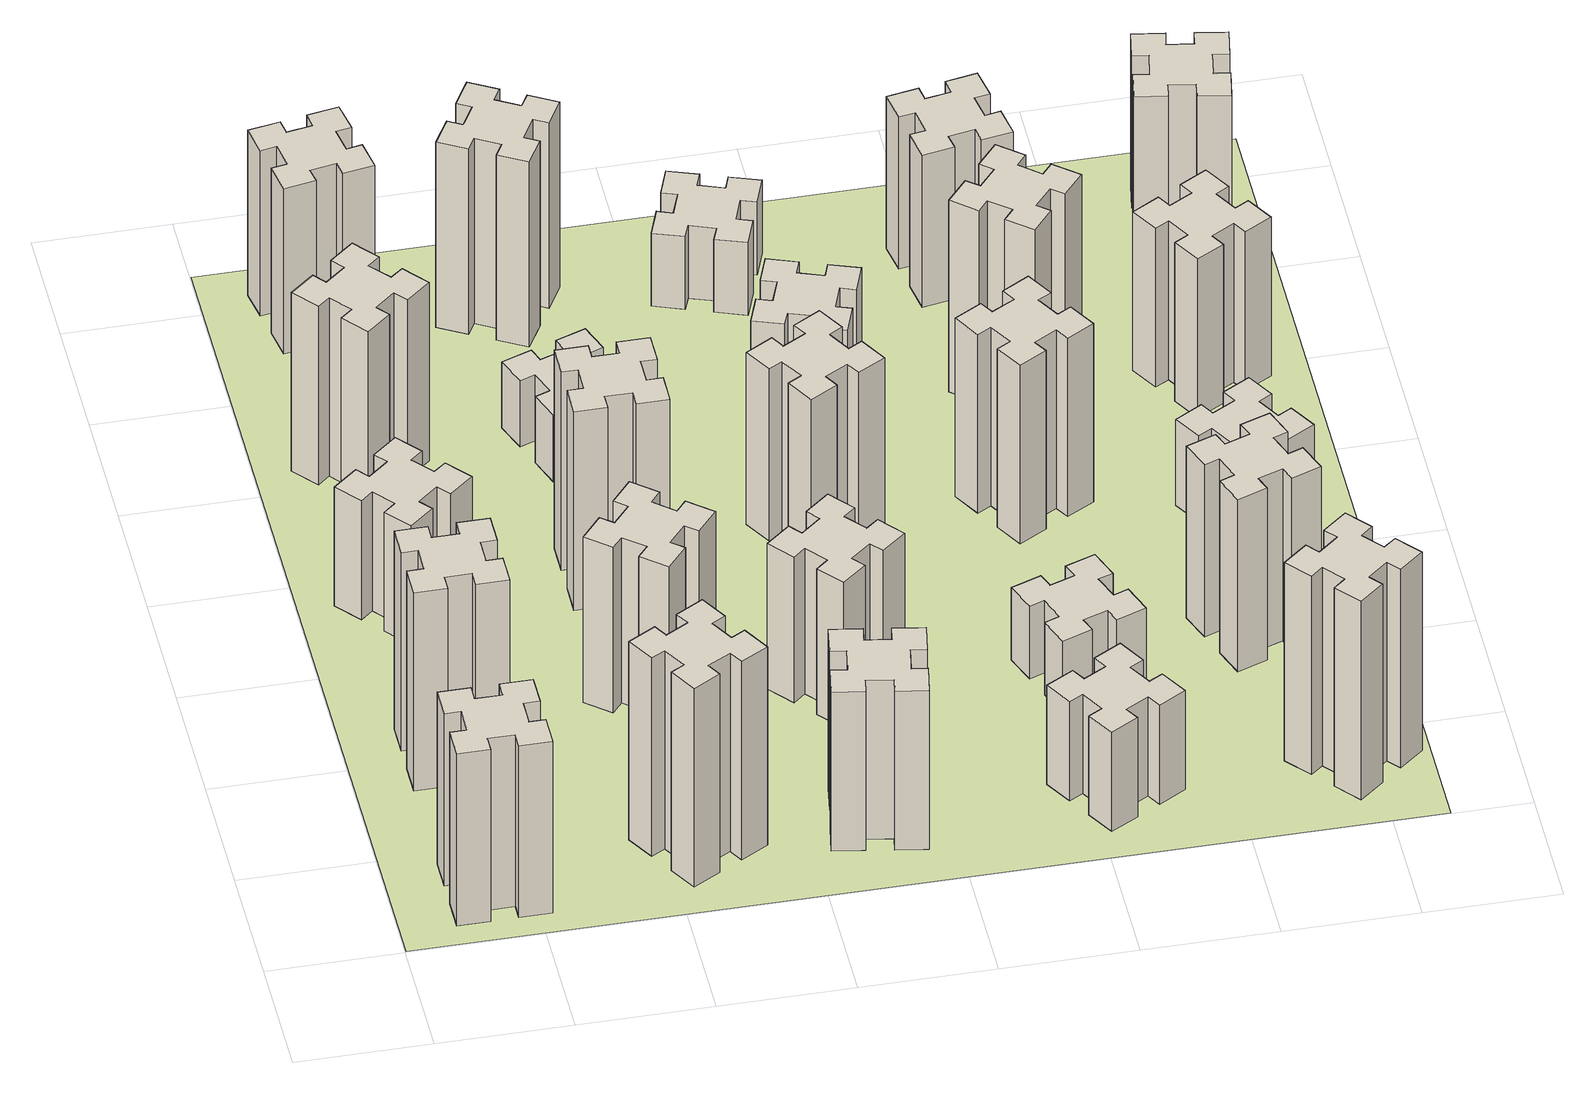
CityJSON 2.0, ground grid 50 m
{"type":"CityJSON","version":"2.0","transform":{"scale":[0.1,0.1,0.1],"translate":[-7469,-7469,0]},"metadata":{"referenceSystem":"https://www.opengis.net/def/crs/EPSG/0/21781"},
"CityObjects":{
"building1":{"type":"Building","attributes":{"class":"1000","function":"1000","usage":"1000","yearOfConstruction":2016,"roofType":"1000","measuredHeight":78,"storeysAboveGround":30,"storeysBelowGround":0},"geometry":[{"type":"Solid","lod":"1","boundaries":[[[[0,1,2,3,4,5,6,7,8,9,10,11,12,13,14,15,16,17,18,19]],[[17,16,20,21]],[[16,15,22,20]],[[15,14,23,22]],[[14,13,24,23]],[[13,12,25,24]],[[12,11,26,25]],[[11,10,27,26]],[[10,9,28,27]],[[9,8,29,28]],[[8,7,30,29]],[[7,6,31,30]],[[6,5,32,31]],[[5,4,33,32]],[[4,3,34,33]],[[3,2,35,34]],[[2,1,36,35]],[[1,0,37,36]],[[0,19,38,37]],[[19,18,39,38]],[[18,17,21,39]],[[24,25,26,27,28,29,30,31,32,33,34,35,36,37,38,39,21,20,22,23]]]]}]},
"building2":{"type":"Building","attributes":{"class":"1000","function":"1000","usage":"1000","yearOfConstruction":2016,"roofType":"1000","measuredHeight":90,"storeysAboveGround":30,"storeysBelowGround":0},"geometry":[{"type":"Solid","lod":"1","boundaries":[[[[40,41,42,43,44,45,46,47,48,49,50,51,52,53,54,55,56,57,58,59]],[[57,56,60,61]],[[56,55,62,60]],[[55,54,63,62]],[[54,53,64,63]],[[53,52,65,64]],[[52,51,66,65]],[[51,50,67,66]],[[50,49,68,67]],[[49,48,69,68]],[[48,47,70,69]],[[47,46,71,70]],[[46,45,72,71]],[[45,44,73,72]],[[44,43,74,73]],[[43,42,75,74]],[[42,41,76,75]],[[41,40,77,76]],[[40,59,78,77]],[[59,58,79,78]],[[58,57,61,79]],[[64,65,66,67,68,69,70,71,72,73,74,75,76,77,78,79,61,60,62,63]]]]}]},
"building3":{"type":"Building","attributes":{"class":"1000","function":"1000","usage":"1000","yearOfConstruction":2016,"roofType":"1000","measuredHeight":54,"storeysAboveGround":30,"storeysBelowGround":0},"geometry":[{"type":"Solid","lod":"1","boundaries":[[[[80,81,82,83,84,85,86,87,88,89,90,91,92,93,94,95,96,97,98,99]],[[97,96,100,101]],[[96,95,102,100]],[[95,94,103,102]],[[94,93,104,103]],[[93,92,105,104]],[[92,91,106,105]],[[91,90,107,106]],[[90,89,108,107]],[[89,88,109,108]],[[88,87,110,109]],[[87,86,111,110]],[[86,85,112,111]],[[85,84,113,112]],[[84,83,114,113]],[[83,82,115,114]],[[82,81,116,115]],[[81,80,117,116]],[[80,99,118,117]],[[99,98,119,118]],[[98,97,101,119]],[[104,105,106,107,108,109,110,111,112,113,114,115,116,117,118,119,101,100,102,103]]]]}]},
"building4":{"type":"Building","attributes":{"class":"1000","function":"1000","usage":"1000","yearOfConstruction":2016,"roofType":"1000","measuredHeight":81,"storeysAboveGround":30,"storeysBelowGround":0},"geometry":[{"type":"Solid","lod":"1","boundaries":[[[[120,121,122,123,124,125,126,127,128,129,130,131,132,133,134,135,136,137,138,139]],[[137,136,140,141]],[[136,135,142,140]],[[135,134,143,142]],[[134,133,144,143]],[[133,132,145,144]],[[132,131,146,145]],[[131,130,147,146]],[[130,129,148,147]],[[129,128,149,148]],[[128,127,150,149]],[[127,126,151,150]],[[126,125,152,151]],[[125,124,153,152]],[[124,123,154,153]],[[123,122,155,154]],[[122,121,156,155]],[[121,120,157,156]],[[120,139,158,157]],[[139,138,159,158]],[[138,137,141,159]],[[144,145,146,147,148,149,150,151,152,153,154,155,156,157,158,159,141,140,142,143]]]]}]},
"building5":{"type":"Building","attributes":{"class":"1000","function":"1000","usage":"1000","yearOfConstruction":2016,"roofType":"1000","measuredHeight":90,"storeysAboveGround":30,"storeysBelowGround":0},"geometry":[{"type":"Solid","lod":"1","boundaries":[[[[160,161,162,163,164,165,166,167,168,169,170,171,172,173,174,175,176,177,178,179]],[[177,176,180,181]],[[176,175,182,180]],[[175,174,183,182]],[[174,173,184,183]],[[173,172,185,184]],[[172,171,186,185]],[[171,170,187,186]],[[170,169,188,187]],[[169,168,189,188]],[[168,167,190,189]],[[167,166,191,190]],[[166,165,192,191]],[[165,164,193,192]],[[164,163,194,193]],[[163,162,195,194]],[[162,161,196,195]],[[161,160,197,196]],[[160,179,198,197]],[[179,178,199,198]],[[178,177,181,199]],[[184,185,186,187,188,189,190,191,192,193,194,195,196,197,198,199,181,180,182,183]]]]}]},
"building6":{"type":"Building","attributes":{"class":"1000","function":"1000","usage":"1000","yearOfConstruction":2016,"roofType":"1000","measuredHeight":75,"storeysAboveGround":30,"storeysBelowGround":0},"geometry":[{"type":"Solid","lod":"1","boundaries":[[[[200,201,202,203,204,205,206,207,208,209,210,211,212,213,214,215,216,217,218,219]],[[217,216,220,221]],[[216,215,222,220]],[[215,214,223,222]],[[214,213,224,223]],[[213,212,225,224]],[[212,211,226,225]],[[211,210,227,226]],[[210,209,228,227]],[[209,208,229,228]],[[208,207,230,229]],[[207,206,231,230]],[[206,205,232,231]],[[205,204,233,232]],[[204,203,234,233]],[[203,202,235,234]],[[202,201,236,235]],[[201,200,237,236]],[[200,219,238,237]],[[219,218,239,238]],[[218,217,221,239]],[[224,225,226,227,228,229,230,231,232,233,234,235,236,237,238,239,221,220,222,223]]]]}]},
"building7":{"type":"Building","attributes":{"class":"1000","function":"1000","usage":"1000","yearOfConstruction":2016,"roofType":"1000","measuredHeight":75,"storeysAboveGround":30,"storeysBelowGround":0},"geometry":[{"type":"Solid","lod":"1","boundaries":[[[[240,241,242,243,244,245,246,247,248,249,250,251,252,253,254,255,256,257,258,259]],[[257,256,260,261]],[[256,255,262,260]],[[255,254,263,262]],[[254,253,264,263]],[[253,252,265,264]],[[252,251,266,265]],[[251,250,267,266]],[[250,249,268,267]],[[249,248,269,268]],[[248,247,270,269]],[[247,246,271,270]],[[246,245,272,271]],[[245,244,273,272]],[[244,243,274,273]],[[243,242,275,274]],[[242,241,276,275]],[[241,240,277,276]],[[240,259,278,277]],[[259,258,279,278]],[[258,257,261,279]],[[264,265,266,267,268,269,270,271,272,273,274,275,276,277,278,279,261,260,262,263]]]]}]},
"building8":{"type":"Building","attributes":{"class":"1000","function":"1000","usage":"1000","yearOfConstruction":2016,"roofType":"1000","measuredHeight":90,"storeysAboveGround":30,"storeysBelowGround":0},"geometry":[{"type":"Solid","lod":"1","boundaries":[[[[280,281,282,283,284,285,286,287,288,289,290,291,292,293,294,295,296,297,298,299]],[[297,296,300,301]],[[296,295,302,300]],[[295,294,303,302]],[[294,293,304,303]],[[293,292,305,304]],[[292,291,306,305]],[[291,290,307,306]],[[290,289,308,307]],[[289,288,309,308]],[[288,287,310,309]],[[287,286,311,310]],[[286,285,312,311]],[[285,284,313,312]],[[284,283,314,313]],[[283,282,315,314]],[[282,281,316,315]],[[281,280,317,316]],[[280,299,318,317]],[[299,298,319,318]],[[298,297,301,319]],[[304,305,306,307,308,309,310,311,312,313,314,315,316,317,318,319,301,300,302,303]]]]}]},
"building9":{"type":"Building","attributes":{"class":"1000","function":"1000","usage":"1000","yearOfConstruction":2016,"roofType":"1000","measuredHeight":72,"storeysAboveGround":30,"storeysBelowGround":0},"geometry":[{"type":"Solid","lod":"1","boundaries":[[[[320,321,322,323,324,325,326,327,328,329,330,331,332,333,334,335,336,337,338,339]],[[337,336,340,341]],[[336,335,342,340]],[[335,334,343,342]],[[334,333,344,343]],[[333,332,345,344]],[[332,331,346,345]],[[331,330,347,346]],[[330,329,348,347]],[[329,328,349,348]],[[328,327,350,349]],[[327,326,351,350]],[[326,325,352,351]],[[325,324,353,352]],[[324,323,354,353]],[[323,322,355,354]],[[322,321,356,355]],[[321,320,357,356]],[[320,339,358,357]],[[339,338,359,358]],[[338,337,341,359]],[[344,345,346,347,348,349,350,351,352,353,354,355,356,357,358,359,341,340,342,343]]]]}]},
"building10":{"type":"Building","attributes":{"class":"1000","function":"1000","usage":"1000","yearOfConstruction":2016,"roofType":"1000","measuredHeight":30,"storeysAboveGround":30,"storeysBelowGround":0},"geometry":[{"type":"Solid","lod":"1","boundaries":[[[[360,361,362,363,364,365,366,367,368,369,370,371,372,373,374,375,376,377,378,379]],[[377,376,380,381]],[[376,375,382,380]],[[375,374,383,382]],[[374,373,384,383]],[[373,372,385,384]],[[372,371,386,385]],[[371,370,387,386]],[[370,369,388,387]],[[369,368,389,388]],[[368,367,390,389]],[[367,366,391,390]],[[366,365,392,391]],[[365,364,393,392]],[[364,363,394,393]],[[363,362,395,394]],[[362,361,396,395]],[[361,360,397,396]],[[360,379,398,397]],[[379,378,399,398]],[[378,377,381,399]],[[384,385,386,387,388,389,390,391,392,393,394,395,396,397,398,399,381,380,382,383]]]]}]},
"building11":{"type":"Building","attributes":{"class":"1000","function":"1000","usage":"1000","yearOfConstruction":2016,"roofType":"1000","measuredHeight":84,"storeysAboveGround":30,"storeysBelowGround":0},"geometry":[{"type":"Solid","lod":"1","boundaries":[[[[400,401,402,403,404,405,406,407,408,409,410,411,412,413,414,415,416,417,418,419]],[[417,416,420,421]],[[416,415,422,420]],[[415,414,423,422]],[[414,413,424,423]],[[413,412,425,424]],[[412,411,426,425]],[[411,410,427,426]],[[410,409,428,427]],[[409,408,429,428]],[[408,407,430,429]],[[407,406,431,430]],[[406,405,432,431]],[[405,404,433,432]],[[404,403,434,433]],[[403,402,435,434]],[[402,401,436,435]],[[401,400,437,436]],[[400,419,438,437]],[[419,418,439,438]],[[418,417,421,439]],[[424,425,426,427,428,429,430,431,432,433,434,435,436,437,438,439,421,420,422,423]]]]}]},
"building12":{"type":"Building","attributes":{"class":"1000","function":"1000","usage":"1000","yearOfConstruction":2016,"roofType":"1000","measuredHeight":66,"storeysAboveGround":30,"storeysBelowGround":0},"geometry":[{"type":"Solid","lod":"1","boundaries":[[[[440,441,442,443,444,445,446,447,448,449,450,451,452,453,454,455,456,457,458,459]],[[457,456,460,461]],[[456,455,462,460]],[[455,454,463,462]],[[454,453,464,463]],[[453,452,465,464]],[[452,451,466,465]],[[451,450,467,466]],[[450,449,468,467]],[[449,448,469,468]],[[448,447,470,469]],[[447,446,471,470]],[[446,445,472,471]],[[445,444,473,472]],[[444,443,474,473]],[[443,442,475,474]],[[442,441,476,475]],[[441,440,477,476]],[[440,459,478,477]],[[459,458,479,478]],[[458,457,461,479]],[[464,465,466,467,468,469,470,471,472,473,474,475,476,477,478,479,461,460,462,463]]]]}]},
"building13":{"type":"Building","attributes":{"class":"1000","function":"1000","usage":"1000","yearOfConstruction":2016,"roofType":"1000","measuredHeight":78,"storeysAboveGround":30,"storeysBelowGround":0},"geometry":[{"type":"Solid","lod":"1","boundaries":[[[[480,481,482,483,484,485,486,487,488,489,490,491,492,493,494,495,496,497,498,499]],[[497,496,500,501]],[[496,495,502,500]],[[495,494,503,502]],[[494,493,504,503]],[[493,492,505,504]],[[492,491,506,505]],[[491,490,507,506]],[[490,489,508,507]],[[489,488,509,508]],[[488,487,510,509]],[[487,486,511,510]],[[486,485,512,511]],[[485,484,513,512]],[[484,483,514,513]],[[483,482,515,514]],[[482,481,516,515]],[[481,480,517,516]],[[480,499,518,517]],[[499,498,519,518]],[[498,497,501,519]],[[504,505,506,507,508,509,510,511,512,513,514,515,516,517,518,519,501,500,502,503]]]]}]},
"building14":{"type":"Building","attributes":{"class":"1000","function":"1000","usage":"1000","yearOfConstruction":2016,"roofType":"1000","measuredHeight":45,"storeysAboveGround":30,"storeysBelowGround":0},"geometry":[{"type":"Solid","lod":"1","boundaries":[[[[520,521,522,523,524,525,526,527,528,529,530,531,532,533,534,535,536,537,538,539]],[[537,536,540,541]],[[536,535,542,540]],[[535,534,543,542]],[[534,533,544,543]],[[533,532,545,544]],[[532,531,546,545]],[[531,530,547,546]],[[530,529,548,547]],[[529,528,549,548]],[[528,527,550,549]],[[527,526,551,550]],[[526,525,552,551]],[[525,524,553,552]],[[524,523,554,553]],[[523,522,555,554]],[[522,521,556,555]],[[521,520,557,556]],[[520,539,558,557]],[[539,538,559,558]],[[538,537,541,559]],[[544,545,546,547,548,549,550,551,552,553,554,555,556,557,558,559,541,540,542,543]]]]}]},
"building15":{"type":"Building","attributes":{"class":"1000","function":"1000","usage":"1000","yearOfConstruction":2016,"roofType":"1000","measuredHeight":51,"storeysAboveGround":30,"storeysBelowGround":0},"geometry":[{"type":"Solid","lod":"1","boundaries":[[[[560,561,562,563,564,565,566,567,568,569,570,571,572,573,574,575,576,577,578,579]],[[577,576,580,581]],[[576,575,582,580]],[[575,574,583,582]],[[574,573,584,583]],[[573,572,585,584]],[[572,571,586,585]],[[571,570,587,586]],[[570,569,588,587]],[[569,568,589,588]],[[568,567,590,589]],[[567,566,591,590]],[[566,565,592,591]],[[565,564,593,592]],[[564,563,594,593]],[[563,562,595,594]],[[562,561,596,595]],[[561,560,597,596]],[[560,579,598,597]],[[579,578,599,598]],[[578,577,581,599]],[[584,585,586,587,588,589,590,591,592,593,594,595,596,597,598,599,581,580,582,583]]]]}]},
"building16":{"type":"Building","attributes":{"class":"1000","function":"1000","usage":"1000","yearOfConstruction":2016,"roofType":"1000","measuredHeight":33,"storeysAboveGround":30,"storeysBelowGround":0},"geometry":[{"type":"Solid","lod":"1","boundaries":[[[[600,601,602,603,604,605,606,607,608,609,610,611,612,613,614,615,616,617,618,619]],[[617,616,620,621]],[[616,615,622,620]],[[615,614,623,622]],[[614,613,624,623]],[[613,612,625,624]],[[612,611,626,625]],[[611,610,627,626]],[[610,609,628,627]],[[609,608,629,628]],[[608,607,630,629]],[[607,606,631,630]],[[606,605,632,631]],[[605,604,633,632]],[[604,603,634,633]],[[603,602,635,634]],[[602,601,636,635]],[[601,600,637,636]],[[600,619,638,637]],[[619,618,639,638]],[[618,617,621,639]],[[624,625,626,627,628,629,630,631,632,633,634,635,636,637,638,639,621,620,622,623]]]]}]},
"building17":{"type":"Building","attributes":{"class":"1000","function":"1000","usage":"1000","yearOfConstruction":2016,"roofType":"1000","measuredHeight":33,"storeysAboveGround":30,"storeysBelowGround":0},"geometry":[{"type":"Solid","lod":"1","boundaries":[[[[640,641,642,643,644,645,646,647,648,649,650,651,652,653,654,655,656,657,658,659]],[[657,656,660,661]],[[656,655,662,660]],[[655,654,663,662]],[[654,653,664,663]],[[653,652,665,664]],[[652,651,666,665]],[[651,650,667,666]],[[650,649,668,667]],[[649,648,669,668]],[[648,647,670,669]],[[647,646,671,670]],[[646,645,672,671]],[[645,644,673,672]],[[644,643,674,673]],[[643,642,675,674]],[[642,641,676,675]],[[641,640,677,676]],[[640,659,678,677]],[[659,658,679,678]],[[658,657,661,679]],[[664,665,666,667,668,669,670,671,672,673,674,675,676,677,678,679,661,660,662,663]]]]}]},
"building18":{"type":"Building","attributes":{"class":"1000","function":"1000","usage":"1000","yearOfConstruction":2016,"roofType":"1000","measuredHeight":81,"storeysAboveGround":30,"storeysBelowGround":0},"geometry":[{"type":"Solid","lod":"1","boundaries":[[[[680,681,682,683,684,685,686,687,688,689,690,691,692,693,694,695,696,697,698,699]],[[697,696,700,701]],[[696,695,702,700]],[[695,694,703,702]],[[694,693,704,703]],[[693,692,705,704]],[[692,691,706,705]],[[691,690,707,706]],[[690,689,708,707]],[[689,688,709,708]],[[688,687,710,709]],[[687,686,711,710]],[[686,685,712,711]],[[685,684,713,712]],[[684,683,714,713]],[[683,682,715,714]],[[682,681,716,715]],[[681,680,717,716]],[[680,699,718,717]],[[699,698,719,718]],[[698,697,701,719]],[[704,705,706,707,708,709,710,711,712,713,714,715,716,717,718,719,701,700,702,703]]]]}]},
"building19":{"type":"Building","attributes":{"class":"1000","function":"1000","usage":"1000","yearOfConstruction":2016,"roofType":"1000","measuredHeight":87,"storeysAboveGround":30,"storeysBelowGround":0},"geometry":[{"type":"Solid","lod":"1","boundaries":[[[[720,721,722,723,724,725,726,727,728,729,730,731,732,733,734,735,736,737,738,739]],[[737,736,740,741]],[[736,735,742,740]],[[735,734,743,742]],[[734,733,744,743]],[[733,732,745,744]],[[732,731,746,745]],[[731,730,747,746]],[[730,729,748,747]],[[729,728,749,748]],[[728,727,750,749]],[[727,726,751,750]],[[726,725,752,751]],[[725,724,753,752]],[[724,723,754,753]],[[723,722,755,754]],[[722,721,756,755]],[[721,720,757,756]],[[720,739,758,757]],[[739,738,759,758]],[[738,737,741,759]],[[744,745,746,747,748,749,750,751,752,753,754,755,756,757,758,759,741,740,742,743]]]]}]},
"building20":{"type":"Building","attributes":{"class":"1000","function":"1000","usage":"1000","yearOfConstruction":2016,"roofType":"1000","measuredHeight":90,"storeysAboveGround":30,"storeysBelowGround":0},"geometry":[{"type":"Solid","lod":"1","boundaries":[[[[760,761,762,763,764,765,766,767,768,769,770,771,772,773,774,775,776,777,778,779]],[[777,776,780,781]],[[776,775,782,780]],[[775,774,783,782]],[[774,773,784,783]],[[773,772,785,784]],[[772,771,786,785]],[[771,770,787,786]],[[770,769,788,787]],[[769,768,789,788]],[[768,767,790,789]],[[767,766,791,790]],[[766,765,792,791]],[[765,764,793,792]],[[764,763,794,793]],[[763,762,795,794]],[[762,761,796,795]],[[761,760,797,796]],[[760,779,798,797]],[[779,778,799,798]],[[778,777,781,799]],[[784,785,786,787,788,789,790,791,792,793,794,795,796,797,798,799,781,780,782,783]]]]}]},
"building21":{"type":"Building","attributes":{"class":"1000","function":"1000","usage":"1000","yearOfConstruction":2016,"roofType":"1000","measuredHeight":69,"storeysAboveGround":30,"storeysBelowGround":0},"geometry":[{"type":"Solid","lod":"1","boundaries":[[[[800,801,802,803,804,805,806,807,808,809,810,811,812,813,814,815,816,817,818,819]],[[817,816,820,821]],[[816,815,822,820]],[[815,814,823,822]],[[814,813,824,823]],[[813,812,825,824]],[[812,811,826,825]],[[811,810,827,826]],[[810,809,828,827]],[[809,808,829,828]],[[808,807,830,829]],[[807,806,831,830]],[[806,805,832,831]],[[805,804,833,832]],[[804,803,834,833]],[[803,802,835,834]],[[802,801,836,835]],[[801,800,837,836]],[[800,819,838,837]],[[819,818,839,838]],[[818,817,821,839]],[[824,825,826,827,828,829,830,831,832,833,834,835,836,837,838,839,821,820,822,823]]]]}]},
"building22":{"type":"Building","attributes":{"class":"1000","function":"1000","usage":"1000","yearOfConstruction":2016,"roofType":"1000","measuredHeight":78,"storeysAboveGround":30,"storeysBelowGround":0},"geometry":[{"type":"Solid","lod":"1","boundaries":[[[[840,841,842,843,844,845,846,847,848,849,850,851,852,853,854,855,856,857,858,859]],[[857,856,860,861]],[[856,855,862,860]],[[855,854,863,862]],[[854,853,864,863]],[[853,852,865,864]],[[852,851,866,865]],[[851,850,867,866]],[[850,849,868,867]],[[849,848,869,868]],[[848,847,870,869]],[[847,846,871,870]],[[846,845,872,871]],[[845,844,873,872]],[[844,843,874,873]],[[843,842,875,874]],[[842,841,876,875]],[[841,840,877,876]],[[840,859,878,877]],[[859,858,879,878]],[[858,857,861,879]],[[864,865,866,867,868,869,870,871,872,873,874,875,876,877,878,879,861,860,862,863]]]]}]},
"building23":{"type":"Building","attributes":{"class":"1000","function":"1000","usage":"1000","yearOfConstruction":2016,"roofType":"1000","measuredHeight":39,"storeysAboveGround":30,"storeysBelowGround":0},"geometry":[{"type":"Solid","lod":"1","boundaries":[[[[880,881,882,883,884,885,886,887,888,889,890,891,892,893,894,895,896,897,898,899]],[[897,896,900,901]],[[896,895,902,900]],[[895,894,903,902]],[[894,893,904,903]],[[893,892,905,904]],[[892,891,906,905]],[[891,890,907,906]],[[890,889,908,907]],[[889,888,909,908]],[[888,887,910,909]],[[887,886,911,910]],[[886,885,912,911]],[[885,884,913,912]],[[884,883,914,913]],[[883,882,915,914]],[[882,881,916,915]],[[881,880,917,916]],[[880,899,918,917]],[[899,898,919,918]],[[898,897,901,919]],[[904,905,906,907,908,909,910,911,912,913,914,915,916,917,918,919,901,900,902,903]]]]}]},
"building24":{"type":"Building","attributes":{"class":"1000","function":"1000","usage":"1000","yearOfConstruction":2016,"roofType":"1000","measuredHeight":72,"storeysAboveGround":30,"storeysBelowGround":0},"geometry":[{"type":"Solid","lod":"1","boundaries":[[[[920,921,922,923,924,925,926,927,928,929,930,931,932,933,934,935,936,937,938,939]],[[937,936,940,941]],[[936,935,942,940]],[[935,934,943,942]],[[934,933,944,943]],[[933,932,945,944]],[[932,931,946,945]],[[931,930,947,946]],[[930,929,948,947]],[[929,928,949,948]],[[928,927,950,949]],[[927,926,951,950]],[[926,925,952,951]],[[925,924,953,952]],[[924,923,954,953]],[[923,922,955,954]],[[922,921,956,955]],[[921,920,957,956]],[[920,939,958,957]],[[939,938,959,958]],[[938,937,941,959]],[[944,945,946,947,948,949,950,951,952,953,954,955,956,957,958,959,941,940,942,943]]]]}]},
"building25":{"type":"Building","attributes":{"class":"1000","function":"1000","usage":"1000","yearOfConstruction":2016,"roofType":"1000","measuredHeight":69,"storeysAboveGround":30,"storeysBelowGround":0},"geometry":[{"type":"Solid","lod":"1","boundaries":[[[[960,961,962,963,964,965,966,967,968,969,970,971,972,973,974,975,976,977,978,979]],[[977,976,980,981]],[[976,975,982,980]],[[975,974,983,982]],[[974,973,984,983]],[[973,972,985,984]],[[972,971,986,985]],[[971,970,987,986]],[[970,969,988,987]],[[969,968,989,988]],[[968,967,990,989]],[[967,966,991,990]],[[966,965,992,991]],[[965,964,993,992]],[[964,963,994,993]],[[963,962,995,994]],[[962,961,996,995]],[[961,960,997,996]],[[960,979,998,997]],[[979,978,999,998]],[[978,977,981,999]],[[984,985,986,987,988,989,990,991,992,993,994,995,996,997,998,999,981,980,982,983]]]]}]},
"landuse1":{"type":"LandUse","attributes":{"name":"plot1","function":"1010"},"geometry":[{"type":"MultiSurface","lod":"1","boundaries":[[[1000,1001,1002,1003]]]}]}
},
"vertices":[
[265,325,0],[265,225,0],[205,225,0],[205,105,0],[325,105,0],[325,165,0],[425,165,0],[425,105,0],[545,105,0],[545,225,0],[485,225,0],[485,325,0],[545,325,0],[545,445,0],[425,445,0],[425,385,0],[325,385,0],[325,445,0],[205,445,0],[205,325,0],[325,385,780],[325,445,780],[425,385,780],[425,445,780],[545,445,780],[545,325,780],[485,325,780],[485,225,780],[545,225,780],[545,105,780],[425,105,780],[425,165,780],[325,165,780],[325,105,780],[205,105,780],[205,225,780],[265,225,780],[265,325,780],[205,325,780],[205,445,780],
[265,1065,0],[265,965,0],[205,965,0],[205,845,0],[325,845,0],[325,905,0],[425,905,0],[425,845,0],[545,845,0],[545,965,0],[485,965,0],[485,1065,0],[545,1065,0],[545,1185,0],[425,1185,0],[425,1125,0],[325,1125,0],[325,1185,0],[205,1185,0],[205,1065,0],[325,1125,900],[325,1185,900],[425,1125,900],[425,1185,900],[545,1185,900],[545,1065,900],[485,1065,900],[485,965,900],[545,965,900],[545,845,900],[425,845,900],[425,905,900],[325,905,900],[325,845,900],[205,845,900],[205,965,900],[265,965,900],[265,1065,900],[205,1065,900],[205,1185,900],
[492,1888,0],[427,1964,0],[473,2003,0],[396,2095,0],[304,2018,0],[343,1972,0],[266,1907,0],[228,1953,0],[136,1876,0],[213,1784,0],[259,1823,0],[323,1746,0],[277,1708,0],[354,1616,0],[446,1693,0],[408,1739,0],[484,1803,0],[523,1757,0],[615,1834,0],[538,1926,0],[484,1803,540],[523,1757,540],[408,1739,540],[446,1693,540],[354,1616,540],[277,1708,540],[323,1746,540],[259,1823,540],[213,1784,540],[136,1876,540],[228,1953,540],[266,1907,540],[343,1972,540],[304,2018,540],[396,2095,540],[473,2003,540],[427,1964,540],[492,1888,540],[538,1926,540],[615,1834,540],
[343,2712,0],[266,2647,0],[228,2693,0],[136,2616,0],[213,2524,0],[259,2563,0],[323,2486,0],[277,2448,0],[354,2356,0],[446,2433,0],[408,2479,0],[484,2543,0],[523,2497,0],[615,2574,0],[538,2666,0],[492,2628,0],[427,2704,0],[473,2743,0],[396,2835,0],[304,2758,0],[427,2704,810],[473,2743,810],[492,2628,810],[538,2666,810],[615,2574,810],[523,2497,810],[484,2543,810],[408,2479,810],[446,2433,810],[354,2356,810],[277,2448,810],[323,2486,810],[259,2563,810],[213,2524,810],[136,2616,810],[228,2693,810],[266,2647,810],[343,2712,810],[304,2758,810],[396,2835,810],
[1127,255,0],[1214,305,0],[1244,253,0],[1348,313,0],[1288,417,0],[1236,387,0],[1186,474,0],[1238,504,0],[1178,608,0],[1074,548,0],[1104,496,0],[1017,446,0],[987,498,0],[883,438,0],[943,334,0],[995,364,0],[1045,277,0],[993,247,0],[1053,143,0],[1157,203,0],[1045,277,900],[993,247,900],[995,364,900],[943,334,900],[883,438,900],[987,498,900],[1017,446,900],[1104,496,900],[1074,548,900],[1178,608,900],[1238,504,900],[1186,474,900],[1236,387,900],[1288,417,900],[1348,313,900],[1244,253,900],[1214,305,900],[1127,255,900],[1157,203,900],[1053,143,900],
[492,3405,0],[475,3504,0],[534,3514,0],[513,3632,0],[395,3611,0],[405,3552,0],[307,3535,0],[297,3594,0],[178,3573,0],[199,3455,0],[258,3465,0],[276,3367,0],[217,3357,0],[237,3238,0],[356,3259,0],[345,3318,0],[444,3336,0],[454,3277,0],[572,3297,0],[551,3416,0],[444,3336,750],[454,3277,750],[345,3318,750],[356,3259,750],[237,3238,750],[217,3357,750],[276,3367,750],[258,3465,750],[199,3455,750],[178,3573,750],[297,3594,750],[307,3535,750],[405,3552,750],[395,3611,750],[513,3632,750],[534,3514,750],[475,3504,750],[492,3405,750],[551,3416,750],[572,3297,750],
[1224,1267,0],[1148,1332,0],[1186,1378,0],[1094,1455,0],[1017,1363,0],[1063,1324,0],[999,1248,0],[953,1286,0],[876,1194,0],[968,1117,0],[1006,1163,0],[1083,1099,0],[1044,1053,0],[1136,976,0],[1213,1068,0],[1167,1106,0],[1232,1183,0],[1278,1144,0],[1355,1236,0],[1263,1313,0],[1232,1183,750],[1278,1144,750],[1167,1106,750],[1213,1068,750],[1136,976,750],[1044,1053,750],[1083,1099,750],[1006,1163,750],[968,1117,750],[876,1194,750],[953,1286,750],[999,1248,750],[1063,1324,750],[1017,1363,750],[1094,1455,750],[1186,1378,750],[1148,1332,750],[1224,1267,750],[1263,1313,750],[1355,1236,750],
[1165,1965,0],[1065,1965,0],[1065,2025,0],[945,2025,0],[945,1905,0],[1005,1905,0],[1005,1805,0],[945,1805,0],[945,1685,0],[1065,1685,0],[1065,1745,0],[1165,1745,0],[1165,1685,0],[1285,1685,0],[1285,1805,0],[1225,1805,0],[1225,1905,0],[1285,1905,0],[1285,2025,0],[1165,2025,0],[1225,1905,900],[1285,1905,900],[1225,1805,900],[1285,1805,900],[1285,1685,900],[1165,1685,900],[1165,1745,900],[1065,1745,900],[1065,1685,900],[945,1685,900],[945,1805,900],[1005,1805,900],[1005,1905,900],[945,1905,900],[945,2025,900],[1065,2025,900],[1065,1965,900],[1165,1965,900],[1165,2025,900],[1285,2025,900],
[1855,307,0],[1872,405,0],[1931,395,0],[1952,513,0],[1834,534,0],[1824,475,0],[1725,492,0],[1736,551,0],[1617,572,0],[1597,454,0],[1656,444,0],[1638,345,0],[1579,356,0],[1558,237,0],[1677,217,0],[1687,276,0],[1785,258,0],[1775,199,0],[1893,178,0],[1914,297,0],[1785,258,720],[1775,199,720],[1687,276,720],[1677,217,720],[1558,237,720],[1579,356,720],[1638,345,720],[1656,444,720],[1597,454,720],[1617,572,720],[1736,551,720],[1725,492,720],[1824,475,720],[1834,534,720],[1952,513,720],[1931,395,720],[1872,405,720],[1855,307,720],[1914,297,720],[1893,178,720],
[1106,2475,0],[1200,2509,0],[1220,2453,0],[1333,2494,0],[1292,2607,0],[1236,2586,0],[1202,2680,0],[1258,2700,0],[1217,2813,0],[1104,2772,0],[1125,2716,0],[1031,2682,0],[1010,2738,0],[897,2697,0],[939,2584,0],[995,2605,0],[1029,2511,0],[973,2490,0],[1014,2377,0],[1127,2419,0],[1029,2511,300],[973,2490,300],[995,2605,300],[939,2584,300],[897,2697,300],[1010,2738,300],[1031,2682,300],[1125,2716,300],[1104,2772,300],[1217,2813,300],[1258,2700,300],[1202,2680,300],[1236,2586,300],[1292,2607,300],[1333,2494,300],[1220,2453,300],[1200,2509,300],[1106,2475,300],[1127,2419,300],[1014,2377,300],
[917,3265,0],[1004,3215,0],[974,3163,0],[1078,3103,0],[1138,3207,0],[1086,3237,0],[1136,3324,0],[1188,3294,0],[1248,3398,0],[1144,3458,0],[1114,3406,0],[1027,3456,0],[1057,3508,0],[953,3568,0],[893,3464,0],[945,3434,0],[895,3347,0],[843,3377,0],[783,3273,0],[887,3213,0],[895,3347,840],[843,3377,840],[945,3434,840],[893,3464,840],[953,3568,840],[1057,3508,840],[1027,3456,840],[1114,3406,840],[1144,3458,840],[1248,3398,840],[1188,3294,840],[1136,3324,840],[1086,3237,840],[1138,3207,840],[1078,3103,840],[974,3163,840],[1004,3215,840],[917,3265,840],[887,3213,840],[783,3273,840],
[1788,999,0],[1864,1063,0],[1903,1017,0],[1995,1094,0],[1918,1186,0],[1872,1148,0],[1807,1224,0],[1853,1263,0],[1776,1355,0],[1684,1278,0],[1723,1232,0],[1646,1167,0],[1608,1213,0],[1516,1136,0],[1593,1044,0],[1639,1083,0],[1703,1006,0],[1657,968,0],[1734,876,0],[1826,953,0],[1703,1006,660],[1657,968,660],[1639,1083,660],[1593,1044,660],[1516,1136,660],[1608,1213,660],[1646,1167,660],[1723,1232,660],[1684,1278,660],[1776,1355,660],[1853,1263,660],[1807,1224,660],[1872,1148,660],[1918,1186,660],[1995,1094,660],[1903,1017,660],[1864,1063,660],[1788,999,660],[1826,953,660],[1734,876,660],
[1844,2076,0],[1757,2026,0],[1727,2078,0],[1623,2018,0],[1683,1914,0],[1735,1944,0],[1785,1857,0],[1733,1827,0],[1793,1723,0],[1897,1783,0],[1867,1835,0],[1954,1885,0],[1984,1833,0],[2088,1893,0],[2028,1997,0],[1976,1967,0],[1926,2054,0],[1978,2084,0],[1918,2188,0],[1814,2128,0],[1926,2054,780],[1978,2084,780],[1976,1967,780],[2028,1997,780],[2088,1893,780],[1984,1833,780],[1954,1885,780],[1867,1835,780],[1897,1783,780],[1793,1723,780],[1733,1827,780],[1785,1857,780],[1735,1944,780],[1683,1914,780],[1623,2018,780],[1727,2078,780],[1757,2026,780],[1844,2076,780],[1814,2128,780],[1918,2188,780],
[2475,364,0],[2525,277,0],[2473,247,0],[2533,143,0],[2637,203,0],[2607,255,0],[2694,305,0],[2724,253,0],[2828,313,0],[2768,417,0],[2716,387,0],[2666,474,0],[2718,504,0],[2658,608,0],[2554,548,0],[2584,496,0],[2497,446,0],[2467,498,0],[2363,438,0],[2423,334,0],[2497,446,450],[2467,498,450],[2584,496,450],[2554,548,450],[2658,608,450],[2718,504,450],[2666,474,450],[2716,387,450],[2768,417,450],[2828,313,450],[2724,253,450],[2694,305,450],[2607,255,450],[2637,203,450],[2533,143,450],[2473,247,450],[2525,277,450],[2475,364,450],[2423,334,450],[2363,438,450],
[2040,2682,0],[1946,2716,0],[1967,2772,0],[1854,2813,0],[1813,2700,0],[1869,2680,0],[1835,2586,0],[1779,2607,0],[1737,2494,0],[1850,2453,0],[1871,2509,0],[1965,2475,0],[1944,2419,0],[2057,2377,0],[2098,2490,0],[2042,2511,0],[2076,2605,0],[2132,2584,0],[2173,2697,0],[2060,2738,0],[2076,2605,510],[2132,2584,510],[2042,2511,510],[2098,2490,510],[2057,2377,510],[1944,2419,510],[1965,2475,510],[1871,2509,510],[1850,2453,510],[1737,2494,510],[1779,2607,510],[1835,2586,510],[1869,2680,510],[1813,2700,510],[1854,2813,510],[1967,2772,510],[1946,2716,510],[2040,2682,510],[2060,2738,510],[2173,2697,510],
[1671,3249,0],[1765,3215,0],[1744,3159,0],[1857,3117,0],[1898,3230,0],[1842,3251,0],[1876,3345,0],[1932,3324,0],[1973,3437,0],[1860,3478,0],[1840,3422,0],[1746,3456,0],[1767,3512,0],[1654,3553,0],[1613,3440,0],[1669,3420,0],[1635,3326,0],[1579,3347,0],[1537,3234,0],[1650,3193,0],[1635,3326,330],[1579,3347,330],[1669,3420,330],[1613,3440,330],[1654,3553,330],[1767,3512,330],[1746,3456,330],[1840,3422,330],[1860,3478,330],[1973,3437,330],[1932,3324,330],[1876,3345,330],[1842,3251,330],[1898,3230,330],[1857,3117,330],[1744,3159,330],[1765,3215,330],[1671,3249,330],[1650,3193,330],[1537,3234,330],
[2716,1006,0],[2682,1100,0],[2738,1120,0],[2697,1233,0],[2584,1192,0],[2605,1136,0],[2511,1102,0],[2490,1158,0],[2377,1117,0],[2419,1004,0],[2475,1025,0],[2509,931,0],[2453,910,0],[2494,797,0],[2607,839,0],[2586,895,0],[2680,929,0],[2700,873,0],[2813,914,0],[2772,1027,0],[2680,929,330],[2700,873,330],[2586,895,330],[2607,839,330],[2494,797,330],[2453,910,330],[2509,931,330],[2475,1025,330],[2419,1004,330],[2377,1117,330],[2490,1158,330],[2511,1102,330],[2605,1136,330],[2584,1192,330],[2697,1233,330],[2738,1120,330],[2682,1100,330],[2716,1006,330],[2772,1027,330],[2813,914,330],
[2716,1967,0],[2666,2054,0],[2718,2084,0],[2658,2188,0],[2554,2128,0],[2584,2076,0],[2497,2026,0],[2467,2078,0],[2363,2018,0],[2423,1914,0],[2475,1944,0],[2525,1857,0],[2473,1827,0],[2533,1723,0],[2637,1783,0],[2607,1835,0],[2694,1885,0],[2724,1833,0],[2828,1893,0],[2768,1997,0],[2694,1885,810],[2724,1833,810],[2607,1835,810],[2637,1783,810],[2533,1723,810],[2473,1827,810],[2525,1857,810],[2475,1944,810],[2423,1914,810],[2363,2018,810],[2467,2078,810],[2497,2026,810],[2584,2076,810],[2554,2128,810],[2658,2188,810],[2718,2084,810],[2666,2054,810],[2716,1967,810],[2768,1997,810],[2828,1893,810],
[2586,2543,0],[2663,2479,0],[2624,2433,0],[2716,2356,0],[2793,2448,0],[2747,2486,0],[2812,2563,0],[2858,2524,0],[2935,2616,0],[2843,2693,0],[2804,2647,0],[2728,2712,0],[2766,2758,0],[2674,2835,0],[2597,2743,0],[2643,2704,0],[2579,2628,0],[2533,2666,0],[2456,2574,0],[2548,2497,0],[2579,2628,870],[2533,2666,870],[2643,2704,870],[2597,2743,870],[2674,2835,870],[2766,2758,870],[2728,2712,870],[2804,2647,870],[2843,2693,870],[2935,2616,870],[2858,2524,870],[2812,2563,870],[2747,2486,870],[2793,2448,870],[2716,2356,870],[2624,2433,870],[2663,2479,870],[2586,2543,870],[2548,2497,870],[2456,2574,870],
[3468,259,0],[3544,323,0],[3583,277,0],[3675,354,0],[3598,446,0],[3552,408,0],[3487,484,0],[3533,523,0],[3456,615,0],[3364,538,0],[3403,492,0],[3326,427,0],[3288,473,0],[3196,396,0],[3273,304,0],[3319,343,0],[3383,266,0],[3337,228,0],[3414,136,0],[3506,213,0],[3383,266,900],[3337,228,900],[3319,343,900],[3273,304,900],[3196,396,900],[3288,473,900],[3326,427,900],[3403,492,900],[3364,538,900],[3456,615,900],[3533,523,900],[3487,484,900],[3552,408,900],[3598,446,900],[3675,354,900],[3583,277,900],[3544,323,900],[3468,259,900],[3506,213,900],[3414,136,900],
[2565,3118,0],[2664,3136,0],[2674,3077,0],[2792,3097,0],[2771,3216,0],[2712,3205,0],[2695,3304,0],[2754,3314,0],[2733,3432,0],[2615,3411,0],[2625,3352,0],[2527,3335,0],[2517,3394,0],[2398,3373,0],[2419,3255,0],[2478,3265,0],[2496,3167,0],[2437,3157,0],[2457,3038,0],[2576,3059,0],[2496,3167,690],[2437,3157,690],[2478,3265,690],[2419,3255,690],[2398,3373,690],[2517,3394,690],[2527,3335,690],[2625,3352,690],[2615,3411,690],[2733,3432,690],[2754,3314,690],[2695,3304,690],[2712,3205,690],[2771,3216,690],[2792,3097,690],[2674,3077,690],[2664,3136,690],[2565,3118,690],[2576,3059,690],[2457,3038,690],
[3115,1125,0],[3149,1031,0],[3093,1010,0],[3134,897,0],[3247,939,0],[3226,995,0],[3320,1029,0],[3340,973,0],[3453,1014,0],[3412,1127,0],[3356,1106,0],[3322,1200,0],[3378,1220,0],[3337,1333,0],[3224,1292,0],[3245,1236,0],[3151,1202,0],[3130,1258,0],[3017,1217,0],[3059,1104,0],[3151,1202,780],[3130,1258,780],[3245,1236,780],[3224,1292,780],[3337,1333,780],[3378,1220,780],[3322,1200,780],[3356,1106,780],[3412,1127,780],[3453,1014,780],[3340,973,780],[3320,1029,780],[3226,995,780],[3247,939,780],[3134,897,780],[3093,1010,780],[3149,1031,780],[3115,1125,780],[3059,1104,780],[3017,1217,780],
[3456,1767,0],[3406,1854,0],[3458,1884,0],[3398,1988,0],[3294,1928,0],[3324,1876,0],[3237,1826,0],[3207,1878,0],[3103,1818,0],[3163,1714,0],[3215,1744,0],[3265,1657,0],[3213,1627,0],[3273,1523,0],[3377,1583,0],[3347,1635,0],[3434,1685,0],[3464,1633,0],[3568,1693,0],[3508,1797,0],[3434,1685,390],[3464,1633,390],[3347,1635,390],[3377,1583,390],[3273,1523,390],[3213,1627,390],[3265,1657,390],[3215,1744,390],[3163,1714,390],[3103,1818,390],[3207,1878,390],[3237,1826,390],[3324,1876,390],[3294,1928,390],[3398,1988,390],[3458,1884,390],[3406,1854,390],[3456,1767,390],[3508,1797,390],[3568,1693,390],
[3456,2507,0],[3406,2594,0],[3458,2624,0],[3398,2728,0],[3294,2668,0],[3324,2616,0],[3237,2566,0],[3207,2618,0],[3103,2558,0],[3163,2454,0],[3215,2484,0],[3265,2397,0],[3213,2367,0],[3273,2263,0],[3377,2323,0],[3347,2375,0],[3434,2425,0],[3464,2373,0],[3568,2433,0],[3508,2537,0],[3434,2425,720],[3464,2373,720],[3347,2375,720],[3377,2323,720],[3273,2263,720],[3213,2367,720],[3265,2397,720],[3215,2484,720],[3163,2454,720],[3103,2558,720],[3207,2618,720],[3237,2566,720],[3324,2616,720],[3294,2668,720],[3398,2728,720],[3458,2624,720],[3406,2594,720],[3456,2507,720],[3508,2537,720],[3568,2433,720],
[3535,3267,0],[3552,3365,0],[3611,3355,0],[3632,3473,0],[3514,3494,0],[3504,3435,0],[3405,3452,0],[3416,3511,0],[3297,3532,0],[3277,3414,0],[3336,3404,0],[3318,3305,0],[3259,3316,0],[3238,3197,0],[3357,3177,0],[3367,3236,0],[3465,3218,0],[3455,3159,0],[3573,3138,0],[3594,3257,0],[3465,3218,690],[3455,3159,690],[3367,3236,690],[3357,3177,690],[3238,3197,690],[3259,3316,690],[3318,3305,690],[3336,3404,690],[3277,3414,690],[3297,3532,690],[3416,3511,690],[3405,3452,690],[3504,3435,690],[3514,3494,690],[3632,3473,690],[3611,3355,690],[3552,3365,690],[3535,3267,690],[3594,3257,690],[3573,3138,690],
[5,3705,0],[3705,3705,0],[3705,5,0],[5,5,0]
]}
